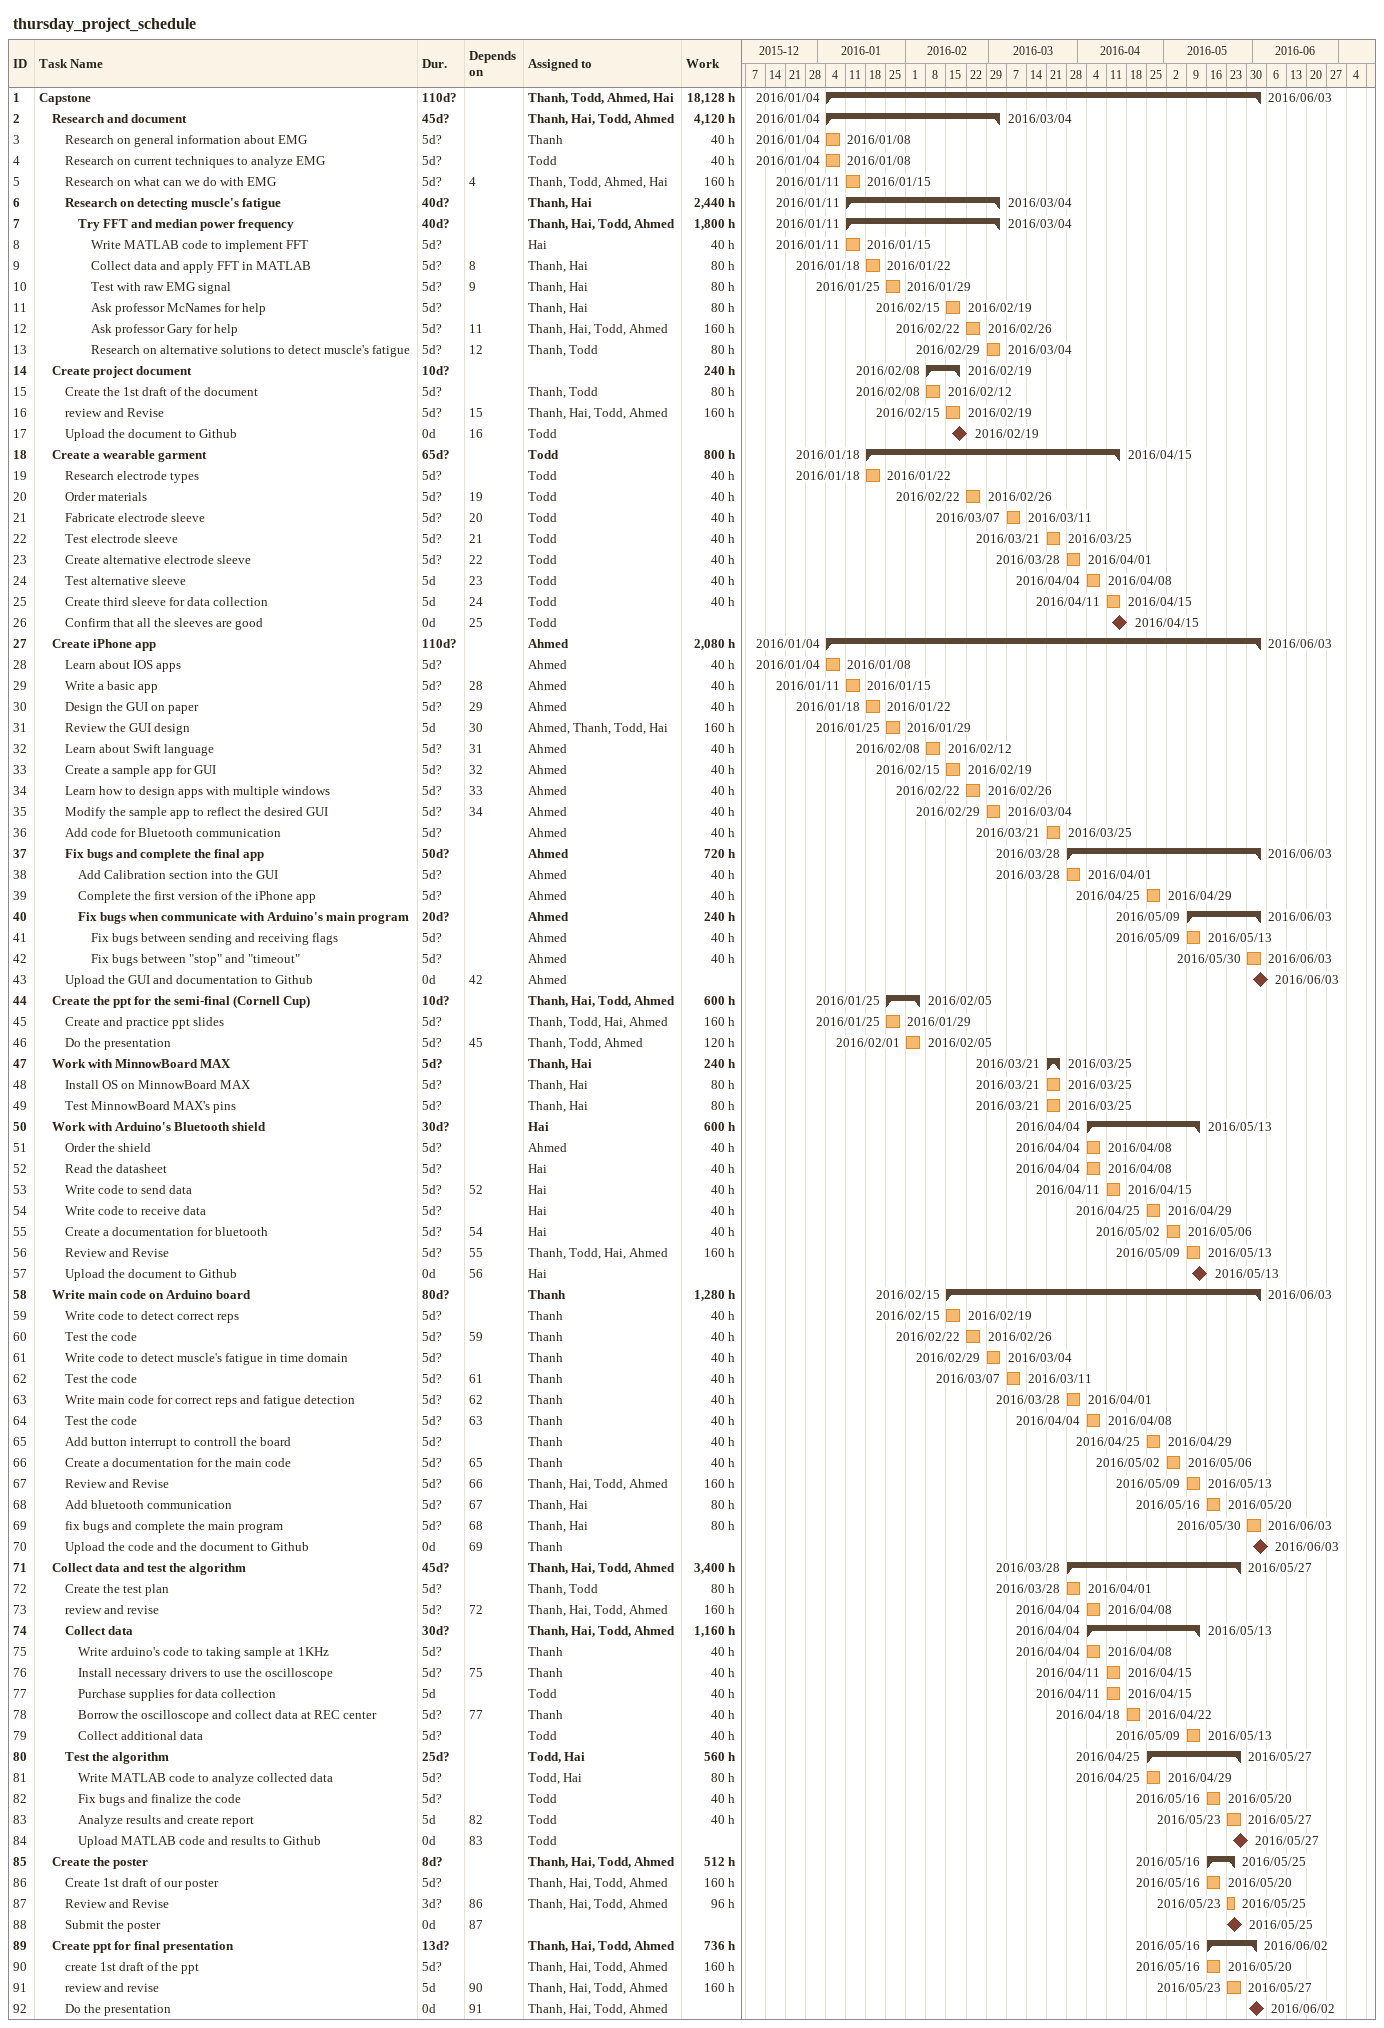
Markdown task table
thursday_project_schedule

| ID | Level | Task | Duration | Start | Finish | Predecessors | Resources | Work (h) |
|---|---|---|---|---|---|---|---|---|
| 1 | 1 | **Capstone** | 110d? | 2016-01-04 | 2016-06-03 |  | Thanh, Todd, Ahmed, Hai | 18128 |
| 2 | 2 | **Research and document** | 45d? | 2016-01-04 | 2016-03-04 |  | Thanh, Hai, Todd, Ahmed | 4120 |
| 3 | 3 | Research on general information about EMG | 5d? | 2016-01-04 | 2016-01-08 |  | Thanh | 40 |
| 4 | 3 | Research on current techniques to analyze EMG | 5d? | 2016-01-04 | 2016-01-08 |  | Todd | 40 |
| 5 | 3 | Research on what can we do with EMG | 5d? | 2016-01-11 | 2016-01-15 | 4 | Thanh, Todd, Ahmed, Hai | 160 |
| 6 | 3 | **Research on detecting muscle's fatigue** | 40d? | 2016-01-11 | 2016-03-04 |  | Thanh, Hai | 2440 |
| 7 | 4 | **Try FFT and median power frequency** | 40d? | 2016-01-11 | 2016-03-04 |  | Thanh, Hai, Todd, Ahmed | 1800 |
| 8 | 5 | Write MATLAB code to implement FFT | 5d? | 2016-01-11 | 2016-01-15 |  | Hai | 40 |
| 9 | 5 | Collect data and apply FFT in MATLAB | 5d? | 2016-01-18 | 2016-01-22 | 8 | Thanh, Hai | 80 |
| 10 | 5 | Test with raw EMG signal | 5d? | 2016-01-25 | 2016-01-29 | 9 | Thanh, Hai | 80 |
| 11 | 5 | Ask professor McNames for help | 5d? | 2016-02-15 | 2016-02-19 |  | Thanh, Hai | 80 |
| 12 | 5 | Ask professor Gary for help | 5d? | 2016-02-22 | 2016-02-26 | 11 | Thanh, Hai, Todd, Ahmed | 160 |
| 13 | 5 | Research on alternative solutions to detect muscle's fatigue | 5d? | 2016-02-29 | 2016-03-04 | 12 | Thanh, Todd | 80 |
| 14 | 2 | **Create project document** | 10d? | 2016-02-08 | 2016-02-19 |  |  | 240 |
| 15 | 3 | Create the 1st draft of the document | 5d? | 2016-02-08 | 2016-02-12 |  | Thanh, Todd | 80 |
| 16 | 3 | review and Revise | 5d? | 2016-02-15 | 2016-02-19 | 15 | Thanh, Hai, Todd, Ahmed | 160 |
| 17 | 3 | Upload the document to Github | 0d | 2016-02-19 | 2016-02-19 | 16 | Todd |  |
| 18 | 2 | **Create a wearable garment** | 65d? | 2016-01-18 | 2016-04-15 |  | Todd | 800 |
| 19 | 3 | Research electrode types | 5d? | 2016-01-18 | 2016-01-22 |  | Todd | 40 |
| 20 | 3 | Order materials | 5d? | 2016-02-22 | 2016-02-26 | 19 | Todd | 40 |
| 21 | 3 | Fabricate electrode sleeve | 5d? | 2016-03-07 | 2016-03-11 | 20 | Todd | 40 |
| 22 | 3 | Test electrode sleeve | 5d? | 2016-03-21 | 2016-03-25 | 21 | Todd | 40 |
| 23 | 3 | Create alternative electrode sleeve | 5d? | 2016-03-28 | 2016-04-01 | 22 | Todd | 40 |
| 24 | 3 | Test alternative sleeve | 5d | 2016-04-04 | 2016-04-08 | 23 | Todd | 40 |
| 25 | 3 | Create third sleeve for data collection | 5d | 2016-04-11 | 2016-04-15 | 24 | Todd | 40 |
| 26 | 3 | Confirm that all the sleeves are good | 0d | 2016-04-15 | 2016-04-15 | 25 | Todd |  |
| 27 | 2 | **Create iPhone app** | 110d? | 2016-01-04 | 2016-06-03 |  | Ahmed | 2080 |
| 28 | 3 | Learn about IOS apps | 5d? | 2016-01-04 | 2016-01-08 |  | Ahmed | 40 |
| 29 | 3 | Write a basic app | 5d? | 2016-01-11 | 2016-01-15 | 28 | Ahmed | 40 |
| 30 | 3 | Design the GUI on paper | 5d? | 2016-01-18 | 2016-01-22 | 29 | Ahmed | 40 |
| 31 | 3 | Review the GUI design | 5d | 2016-01-25 | 2016-01-29 | 30 | Ahmed, Thanh, Todd, Hai | 160 |
| 32 | 3 | Learn about Swift language | 5d? | 2016-02-08 | 2016-02-12 | 31 | Ahmed | 40 |
| 33 | 3 | Create a sample app for GUI | 5d? | 2016-02-15 | 2016-02-19 | 32 | Ahmed | 40 |
| 34 | 3 | Learn how to design apps with multiple windows | 5d? | 2016-02-22 | 2016-02-26 | 33 | Ahmed | 40 |
| 35 | 3 | Modify the sample app to reflect the desired GUI | 5d? | 2016-02-29 | 2016-03-04 | 34 | Ahmed | 40 |
| 36 | 3 | Add code for Bluetooth communication | 5d? | 2016-03-21 | 2016-03-25 |  | Ahmed | 40 |
| 37 | 3 | **Fix bugs and complete the final app** | 50d? | 2016-03-28 | 2016-06-03 |  | Ahmed | 720 |
| 38 | 4 | Add Calibration section into the GUI | 5d? | 2016-03-28 | 2016-04-01 |  | Ahmed | 40 |
| 39 | 4 | Complete the first version of the iPhone app | 5d? | 2016-04-25 | 2016-04-29 |  | Ahmed | 40 |
| 40 | 4 | **Fix bugs when communicate with Arduino's main program** | 20d? | 2016-05-09 | 2016-06-03 |  | Ahmed | 240 |
| 41 | 5 | Fix bugs between sending and receiving flags | 5d? | 2016-05-09 | 2016-05-13 |  | Ahmed | 40 |
| 42 | 5 | Fix bugs between "stop" and "timeout" | 5d? | 2016-05-30 | 2016-06-03 |  | Ahmed | 40 |
| 43 | 3 | Upload the GUI and documentation to Github | 0d | 2016-06-03 | 2016-06-03 | 42 | Ahmed |  |
| 44 | 2 | **Create the ppt for the semi-final (Cornell Cup)** | 10d? | 2016-01-25 | 2016-02-05 |  | Thanh, Hai, Todd, Ahmed | 600 |
| 45 | 3 | Create and practice ppt slides | 5d? | 2016-01-25 | 2016-01-29 |  | Thanh, Todd, Hai, Ahmed | 160 |
| 46 | 3 | Do the presentation | 5d? | 2016-02-01 | 2016-02-05 | 45 | Thanh, Todd, Ahmed | 120 |
| 47 | 2 | **Work with MinnowBoard MAX** | 5d? | 2016-03-21 | 2016-03-25 |  | Thanh, Hai | 240 |
| 48 | 3 | Install OS on MinnowBoard MAX | 5d? | 2016-03-21 | 2016-03-25 |  | Thanh, Hai | 80 |
| 49 | 3 | Test MinnowBoard MAX's pins | 5d? | 2016-03-21 | 2016-03-25 |  | Thanh, Hai | 80 |
| 50 | 2 | **Work with Arduino's Bluetooth shield** | 30d? | 2016-04-04 | 2016-05-13 |  | Hai | 600 |
| 51 | 3 | Order the shield | 5d? | 2016-04-04 | 2016-04-08 |  | Ahmed | 40 |
| 52 | 3 | Read the datasheet | 5d? | 2016-04-04 | 2016-04-08 |  | Hai | 40 |
| 53 | 3 | Write code to send data | 5d? | 2016-04-11 | 2016-04-15 | 52 | Hai | 40 |
| 54 | 3 | Write code to receive data | 5d? | 2016-04-25 | 2016-04-29 |  | Hai | 40 |
| 55 | 3 | Create a documentation for bluetooth | 5d? | 2016-05-02 | 2016-05-06 | 54 | Hai | 40 |
| 56 | 3 | Review and Revise | 5d? | 2016-05-09 | 2016-05-13 | 55 | Thanh, Todd, Hai, Ahmed | 160 |
| 57 | 3 | Upload the document to Github | 0d | 2016-05-13 | 2016-05-13 | 56 | Hai |  |
| 58 | 2 | **Write main code on Arduino board** | 80d? | 2016-02-15 | 2016-06-03 |  | Thanh | 1280 |
| 59 | 3 | Write code to detect correct reps | 5d? | 2016-02-15 | 2016-02-19 |  | Thanh | 40 |
| 60 | 3 | Test the code | 5d? | 2016-02-22 | 2016-02-26 | 59 | Thanh | 40 |
| 61 | 3 | Write code to detect muscle's fatigue in time domain | 5d? | 2016-02-29 | 2016-03-04 |  | Thanh | 40 |
| 62 | 3 | Test the code | 5d? | 2016-03-07 | 2016-03-11 | 61 | Thanh | 40 |
| 63 | 3 | Write main code for correct reps and fatigue detection | 5d? | 2016-03-28 | 2016-04-01 | 62 | Thanh | 40 |
| 64 | 3 | Test the code | 5d? | 2016-04-04 | 2016-04-08 | 63 | Thanh | 40 |
| 65 | 3 | Add button interrupt to controll the board | 5d? | 2016-04-25 | 2016-04-29 |  | Thanh | 40 |
| 66 | 3 | Create a documentation for the main code | 5d? | 2016-05-02 | 2016-05-06 | 65 | Thanh | 40 |
| 67 | 3 | Review and Revise | 5d? | 2016-05-09 | 2016-05-13 | 66 | Thanh, Hai, Todd, Ahmed | 160 |
| 68 | 3 | Add bluetooth communication | 5d? | 2016-05-16 | 2016-05-20 | 67 | Thanh, Hai | 80 |
| 69 | 3 | fix bugs and complete the main program | 5d? | 2016-05-30 | 2016-06-03 | 68 | Thanh, Hai | 80 |
| 70 | 3 | Upload the code and the document to Github | 0d | 2016-06-03 | 2016-06-03 | 69 | Thanh |  |
| 71 | 2 | **Collect data and test the algorithm** | 45d? | 2016-03-28 | 2016-05-27 |  | Thanh, Hai, Todd, Ahmed | 3400 |
| 72 | 3 | Create the test plan | 5d? | 2016-03-28 | 2016-04-01 |  | Thanh, Todd | 80 |
| 73 | 3 | review and revise | 5d? | 2016-04-04 | 2016-04-08 | 72 | Thanh, Hai, Todd, Ahmed | 160 |
| 74 | 3 | **Collect data** | 30d? | 2016-04-04 | 2016-05-13 |  | Thanh, Hai, Todd, Ahmed | 1160 |
| 75 | 4 | Write arduino's code to taking sample at 1KHz | 5d? | 2016-04-04 | 2016-04-08 |  | Thanh | 40 |
| 76 | 4 | Install necessary drivers to use the oscilloscope | 5d? | 2016-04-11 | 2016-04-15 | 75 | Thanh | 40 |
| 77 | 4 | Purchase supplies for data collection | 5d | 2016-04-11 | 2016-04-15 |  | Todd | 40 |
| 78 | 4 | Borrow the oscilloscope and collect data at REC center | 5d? | 2016-04-18 | 2016-04-22 | 77 | Thanh | 40 |
| 79 | 4 | Collect additional data | 5d? | 2016-05-09 | 2016-05-13 |  | Todd | 40 |
| 80 | 3 | **Test the algorithm** | 25d? | 2016-04-25 | 2016-05-27 |  | Todd, Hai | 560 |
| 81 | 4 | Write MATLAB code to analyze collected data | 5d? | 2016-04-25 | 2016-04-29 |  | Todd, Hai | 80 |
| 82 | 4 | Fix bugs and finalize the code | 5d? | 2016-05-16 | 2016-05-20 |  | Todd | 40 |
| 83 | 4 | Analyze results and create report | 5d | 2016-05-23 | 2016-05-27 | 82 | Todd | 40 |
| 84 | 4 | Upload MATLAB code and results to Github | 0d | 2016-05-27 | 2016-05-27 | 83 | Todd |  |
| 85 | 2 | **Create the poster** | 8d? | 2016-05-16 | 2016-05-25 |  | Thanh, Hai, Todd, Ahmed | 512 |
| 86 | 3 | Create 1st draft of our poster | 5d? | 2016-05-16 | 2016-05-20 |  | Thanh, Hai, Todd, Ahmed | 160 |
| 87 | 3 | Review and Revise | 3d? | 2016-05-23 | 2016-05-25 | 86 | Thanh, Hai, Todd, Ahmed | 96 |
| 88 | 3 | Submit the poster | 0d | 2016-05-25 | 2016-05-25 | 87 |  |  |
| 89 | 2 | **Create ppt for final presentation** | 13d? | 2016-05-16 | 2016-06-02 |  | Thanh, Hai, Todd, Ahmed | 736 |
| 90 | 3 | create 1st draft of the ppt | 5d? | 2016-05-16 | 2016-05-20 |  | Thanh, Hai, Todd, Ahmed | 160 |
| 91 | 3 | review and revise | 5d | 2016-05-23 | 2016-05-27 | 90 | Thanh, Hai, Todd, Ahmed | 160 |
| 92 | 3 | Do the presentation | 0d | 2016-06-02 | 2016-06-02 | 91 | Thanh, Hai, Todd, Ahmed |  |
